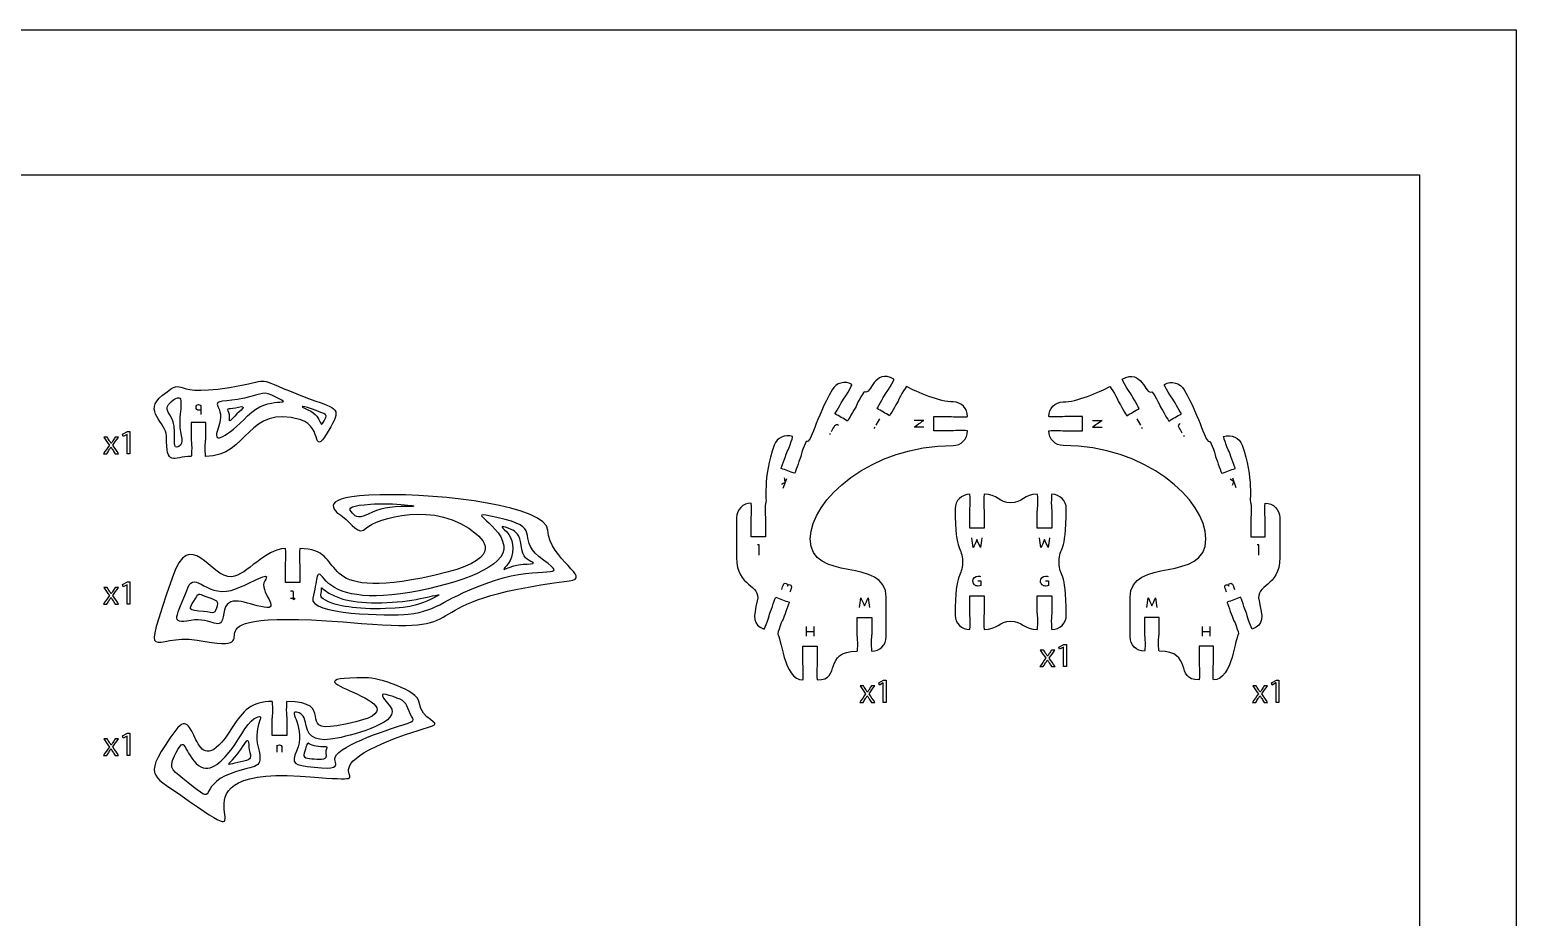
# Model space of a CAD drawing. Extents: x 0 to 1000, y 0 to 600.
# Drawn here: x 692.3 to 1000.1, y 416.5 to 600.1 of the extents above; entities that cross this region are included whole.
import ezdxf

# ---------------------------------------------------------------- set-up
doc = ezdxf.new("R2010")
doc.units = 0
doc.header["$MEASUREMENT"] = 0
doc.layers.add('DEFAULT', color=7, linetype='CONTINUOUS')

msp = doc.modelspace()

# ---------------------------------------------------------------- linework, layer by layer
at = {"layer": 'DEFAULT', "color": 250}
for points in [[(0.05, 600.05), (1000.05, 600.05), (1000.05, 0.05), (0.05, 0.05)], [(712.49, 516.35), (712.48, 516.35), (711.68, 515.92), (711.56, 516.4), (712.56, 516.93), (713.09, 516.93), (713.09, 512.35), (712.49, 512.35)], [(712.49, 485.25), (712.48, 485.25), (711.68, 484.82), (711.56, 485.3), (712.56, 485.83), (713.09, 485.83), (713.09, 481.25), (712.49, 481.25)], [(906.32, 472.32), (906.3, 472.32), (905.51, 471.89), (905.39, 472.36), (906.39, 472.9), (906.92, 472.9), (906.92, 468.31), (906.32, 468.31)], [(869.03, 464.92), (869.02, 464.92), (868.22, 464.49), (868.1, 464.96), (869.1, 465.5), (869.63, 465.5), (869.63, 460.91), (869.03, 460.91)], [(950.32, 464.92), (950.31, 464.92), (949.51, 464.49), (949.39, 464.96), (950.39, 465.5), (950.92, 465.5), (950.92, 460.91), (950.32, 460.91)], [(712.49, 453.93), (712.48, 453.93), (711.68, 453.5), (711.56, 453.98), (712.56, 454.51), (713.09, 454.51), (713.09, 449.93), (712.49, 449.93)]]:
    msp.add_lwpolyline(points, close=True, dxfattribs=at)
for points in [[(349.46, 570.05), (980.05, 570.05), (980.05, 20.05), (203.88, 20.05), (203.88, 570.05), (223.88, 570.05)], [(867.26, 517.87), (867.1, 517.59)], [(868.22, 519.53), (867.49, 518.27)], [(921.52, 519.53), (922.25, 518.27)], [(922.48, 517.87), (922.64, 517.59)], [(858.05, 516.52), (857.89, 516.24)], [(931.16, 516.21), (931.32, 515.93)], [(848.98, 507.16), (848.25, 505.16)], [(941.29, 507.35), (942.02, 505.35)], [(843.34, 491.36), (843.34, 493.49), (842.97, 493.49)], [(946.77, 491.36), (946.77, 493.49), (946.4, 493.49)], [(853.12, 474.57), (853.12, 476.59)], [(854.62, 475.52), (853.12, 475.52)], [(854.62, 476.59), (854.62, 474.57)], [(935.13, 474.57), (935.13, 476.59)], [(936.63, 475.52), (935.13, 475.52)], [(936.63, 476.59), (936.63, 474.57)]]:
    msp.add_lwpolyline(points, dxfattribs=at)
at = {"layer": 'DEFAULT', "color": 1}
for points, knots in [([(873.84, 526.26), (875.92, 525.06), (880.82, 523.05), (883.46, 523.05), (885.23, 523.05), (886.46, 521.71), (886.46, 520.04), (886.46, 519.99), (885.68, 519.95), (884.71, 519.95), (883.74, 519.95), (883.14, 520.04), (882.96, 520.04), (881.79, 520.04), (880.63, 520.04), (879.46, 520.04), (879.46, 519.04), (879.46, 518.04), (879.46, 517.05), (880.63, 517.05), (881.79, 517.05), (882.96, 517.05), (883.14, 517.05), (883.74, 517.14), (884.71, 517.14), (885.68, 517.14), (886.46, 517.1), (886.46, 517.05), (886.46, 515.39), (885.12, 514.05), (883.46, 514.05), (866.46, 514.05), (853.92, 502.79), (853.92, 494.76), (853.92, 485.39), (869.63, 491.19), (869.63, 482.64), (869.63, 479.92), (869.63, 477.2), (869.63, 474.48), (869.63, 472.82), (868.29, 471.48), (866.63, 471.48), (866.58, 471.48), (866.53, 472.26), (866.53, 473.23), (866.53, 474.19), (866.63, 474.8), (866.63, 474.98), (866.63, 476.14), (866.63, 477.31), (866.63, 478.48), (865.63, 478.48), (864.63, 478.48), (863.63, 478.48), (863.63, 477.31), (863.63, 476.14), (863.63, 474.98), (863.63, 474.8), (863.73, 474.19), (863.73, 473.23), (863.73, 472.26), (863.69, 471.48), (863.63, 471.48), (856.33, 471.48), (860.59, 465.54), (855.37, 465.54), (855.31, 465.54), (855.26, 466.32), (855.27, 467.29), (855.27, 468.26), (855.36, 468.86), (855.36, 469.04), (855.36, 469.91), (855.37, 472.54), (855.37, 472.54), (854.37, 472.54), (853.37, 472.54), (852.37, 472.54), (852.37, 472.54), (852.36, 469.91), (852.36, 469.04), (852.36, 468.86), (852.47, 468.25), (852.47, 467.29), (852.47, 466.32), (852.42, 465.54), (852.37, 465.54), (848.4, 465.54), (847.84, 474.79), (847.17, 475.04), (847.12, 475.06), (847.35, 475.81), (847.68, 476.72), (848.01, 477.63), (848.31, 478.16), (848.37, 478.33), (848.67, 479.15), (849.57, 481.62), (849.57, 481.62), (848.63, 481.96), (847.69, 482.3), (846.75, 482.64), (846.75, 482.64), (845.85, 480.18), (845.55, 479.35), (845.49, 479.19), (845.38, 478.59), (845.05, 477.68), (844.72, 476.77), (844.41, 476.05), (844.35, 476.06), (841.89, 476.96), (842.13, 478.57), (842.94, 481.88), (843.82, 485.48), (838.66, 484.55), (838.66, 490.9), (838.66, 493.65), (838.66, 496.39), (838.66, 499.13), (838.66, 500.79), (840, 502.13), (841.66, 502.13), (841.71, 502.13), (841.76, 501.35), (841.76, 500.38), (841.76, 499.41), (841.66, 498.8), (841.66, 498.63), (841.66, 497.46), (841.66, 496.3), (841.66, 495.13), (842.66, 495.13), (843.66, 495.13), (844.66, 495.13), (844.66, 496.3), (844.66, 497.46), (844.66, 498.63), (844.66, 498.8), (844.56, 499.41), (844.56, 500.38), (844.56, 501.35), (844.6, 502.13), (844.66, 502.13), (845.03, 502.13), (843.97, 507.39), (846.42, 514.1), (846.98, 515.66), (848.7, 516.46), (850.26, 515.89), (850.31, 515.87), (850.09, 515.12), (849.76, 514.21), (849.43, 513.3), (849.13, 512.77), (849.07, 512.6), (848.77, 511.78), (847.87, 509.31), (847.87, 509.31), (848.81, 508.97), (849.75, 508.63), (850.69, 508.29), (850.69, 508.29), (851.58, 510.76), (851.88, 511.58), (851.94, 511.74), (852.06, 512.35), (852.39, 513.26), (852.72, 514.16), (853.03, 514.88), (853.08, 514.87), (854.15, 514.48), (854.94, 519.51), (858.44, 525.57), (859.26, 527.01), (861.1, 527.5), (862.53, 526.67), (862.58, 526.64), (862.23, 525.94), (861.74, 525.11), (861.26, 524.27), (860.87, 523.79), (860.78, 523.64), (860.35, 522.88), (859.04, 520.61), (859.04, 520.61), (859.9, 520.11), (860.77, 519.61), (861.63, 519.11), (861.63, 519.11), (862.94, 521.38), (863.38, 522.14), (863.47, 522.29), (863.69, 522.87), (864.17, 523.71), (864.65, 524.54), (865.09, 525.2), (865.13, 525.17), (866.57, 524.34), (867.09, 530.17), (871.24, 527.77), (871.29, 527.74), (870.94, 527.04), (870.45, 526.2), (869.97, 525.36), (869.58, 524.89), (869.49, 524.74), (869.05, 523.98), (867.74, 521.71), (867.74, 521.71), (868.61, 521.2), (869.47, 520.7), (870.34, 520.2), (870.34, 520.2), (871.65, 522.47), (872.09, 523.23), (872.18, 523.38), (872.39, 523.96), (872.88, 524.8), (873.37, 525.64), (873.8, 526.29), (873.84, 526.26)], [1, 1, 1, 1, 2, 2, 2, 3, 3, 3, 4, 4, 4, 5, 5, 5, 14.92, 14.92, 14.92, 23.42, 23.42, 23.42, 33.34, 33.34, 33.34, 34.34, 34.34, 34.34, 35.34, 35.34, 35.34, 36.34, 36.34, 36.34, 37.34, 37.34, 37.34, 38.34, 38.34, 38.34, 61.49, 61.49, 61.49, 62.49, 62.49, 62.49, 63.49, 63.49, 63.49, 64.49, 64.49, 64.49, 74.41, 74.41, 74.41, 82.91, 82.91, 82.91, 92.83, 92.83, 92.83, 93.83, 93.83, 93.83, 94.83, 94.83, 94.83, 95.83, 95.83, 95.83, 96.83, 96.83, 96.83, 97.83, 97.83, 97.83, 98.83, 98.83, 98.83, 107.33, 107.33, 107.33, 108.33, 108.33, 108.33, 109.33, 109.33, 109.33, 110.33, 110.33, 110.33, 111.33, 111.33, 111.33, 112.33, 112.33, 112.33, 113.33, 113.33, 113.33, 114.33, 114.33, 114.33, 122.833423, 122.833423, 122.833423, 123.833423, 123.833423, 123.833423, 124.833423, 124.833423, 124.833423, 125.833423, 125.833423, 125.833423, 126.833423, 126.833423, 126.833423, 127.833423, 127.833423, 127.833423, 151.153423, 151.153423, 151.153423, 152.153423, 152.153423, 152.153423, 153.153423, 153.153423, 153.153423, 154.153423, 154.153423, 154.153423, 164.073423, 164.073423, 164.073423, 172.573423, 172.573423, 172.573423, 182.493423, 182.493423, 182.493423, 183.493423, 183.493423, 183.493423, 184.493423, 184.493423, 184.493423, 185.493423, 185.493423, 185.493423, 186.493423, 186.493423, 186.493423, 187.493423, 187.493423, 187.493423, 188.493423, 188.493423, 188.493423, 189.493423, 189.493423, 189.493423, 198.006243, 198.006243, 198.006243, 199.006243, 199.006243, 199.006243, 200.006243, 200.006243, 200.006243, 201.006243, 201.006243, 201.006243, 202.006243, 202.006243, 202.006243, 203.006243, 203.006243, 203.006243, 204.006243, 204.006243, 204.006243, 205.006243, 205.006243, 205.006243, 206.006243, 206.006243, 206.006243, 214.50519, 214.50519, 214.50519, 215.50519, 215.50519, 215.50519, 216.50519, 216.50519, 216.50519, 217.50519, 217.50519, 217.50519, 218.50519, 218.50519, 218.50519, 219.50519, 219.50519, 219.50519, 220.50519, 220.50519, 220.50519, 221.50519, 221.50519, 221.50519, 230.010007, 230.010007, 230.010007, 231.010007, 231.010007, 231.010007, 232.010007, 232.010007, 232.010007, 233.010007, 233.010007, 233.010007, 233.010007]), ([(915.9, 526.26), (913.82, 525.06), (908.92, 523.05), (906.28, 523.05), (904.51, 523.05), (903.28, 521.71), (903.28, 520.04), (903.28, 519.99), (904.06, 519.95), (905.03, 519.95), (906, 519.95), (906.61, 520.04), (906.78, 520.04), (907.95, 520.04), (909.12, 520.04), (910.28, 520.04), (910.28, 519.04), (910.28, 518.04), (910.28, 517.05), (909.12, 517.05), (907.95, 517.05), (906.78, 517.05), (906.61, 517.05), (906, 517.14), (905.03, 517.14), (904.06, 517.14), (903.28, 517.1), (903.28, 517.05), (903.28, 515.39), (904.62, 514.05), (906.28, 514.05), (923.28, 514.05), (935.82, 502.79), (935.82, 494.76), (935.82, 485.39), (920.11, 491.19), (920.11, 482.64), (920.11, 479.92), (920.11, 477.2), (920.11, 474.48), (920.11, 472.82), (921.46, 471.48), (923.11, 471.48), (923.17, 471.48), (923.21, 472.26), (923.21, 473.23), (923.21, 474.19), (923.11, 474.8), (923.11, 474.98), (923.11, 476.14), (923.11, 477.31), (923.11, 478.48), (924.11, 478.48), (925.11, 478.48), (926.11, 478.48), (926.11, 477.31), (926.11, 476.14), (926.11, 474.98), (926.11, 474.8), (926.01, 474.19), (926.01, 473.23), (926.01, 472.26), (926.06, 471.48), (926.11, 471.48), (933.42, 471.48), (929.15, 465.54), (934.38, 465.54), (934.43, 465.54), (934.48, 466.32), (934.48, 467.29), (934.48, 468.26), (934.38, 468.86), (934.38, 469.04), (934.38, 469.91), (934.38, 472.54), (934.38, 472.54), (935.38, 472.54), (936.38, 472.54), (937.38, 472.54), (937.38, 472.54), (937.38, 469.91), (937.38, 469.04), (937.38, 468.86), (937.28, 468.25), (937.28, 467.29), (937.28, 466.32), (937.32, 465.54), (937.38, 465.54), (941.35, 465.54), (941.9, 474.79), (942.57, 475.04), (942.62, 475.06), (942.4, 475.81), (942.07, 476.72), (941.74, 477.63), (941.43, 478.16), (941.37, 478.33), (941.07, 479.15), (940.18, 481.62), (940.18, 481.62), (941.12, 481.96), (942.06, 482.3), (943, 482.64), (943, 482.64), (943.9, 480.18), (944.19, 479.35), (944.25, 479.19), (944.37, 478.59), (944.7, 477.68), (945.03, 476.77), (945.34, 476.05), (945.39, 476.06), (947.85, 476.96), (947.61, 478.57), (946.8, 481.88), (945.92, 485.48), (951.09, 484.55), (951.09, 490.9), (951.09, 493.65), (951.09, 496.39), (951.09, 499.13), (951.09, 500.79), (949.74, 502.13), (948.09, 502.13), (948.03, 502.13), (947.99, 501.35), (947.99, 500.38), (947.99, 499.41), (948.09, 498.8), (948.09, 498.63), (948.09, 497.46), (948.09, 496.3), (948.09, 495.13), (947.09, 495.13), (946.09, 495.13), (945.09, 495.13), (945.09, 496.3), (945.09, 497.46), (945.09, 498.63), (945.09, 498.8), (945.19, 499.41), (945.19, 500.38), (945.19, 501.35), (945.14, 502.13), (945.09, 502.13), (944.72, 502.13), (945.77, 507.39), (943.33, 514.1), (942.76, 515.66), (941.04, 516.46), (939.48, 515.89), (939.43, 515.87), (939.66, 515.12), (939.99, 514.21), (940.32, 513.3), (940.62, 512.77), (940.68, 512.6), (940.98, 511.78), (941.88, 509.31), (941.88, 509.31), (940.94, 508.97), (940, 508.63), (939.06, 508.29), (939.06, 508.29), (938.16, 510.76), (937.86, 511.58), (937.8, 511.74), (937.69, 512.35), (937.36, 513.26), (937.02, 514.16), (936.72, 514.88), (936.66, 514.87), (935.59, 514.48), (934.81, 519.51), (931.31, 525.57), (930.48, 527.01), (928.65, 527.5), (927.21, 526.67), (927.16, 526.64), (927.51, 525.94), (928, 525.11), (928.48, 524.27), (928.87, 523.79), (928.96, 523.64), (929.4, 522.88), (930.71, 520.61), (930.71, 520.61), (929.84, 520.11), (928.98, 519.61), (928.11, 519.11), (928.11, 519.11), (926.8, 521.38), (926.36, 522.14), (926.27, 522.29), (926.06, 522.87), (925.57, 523.71), (925.09, 524.54), (924.66, 525.2), (924.61, 525.17), (923.18, 524.34), (922.65, 530.17), (918.5, 527.77), (918.45, 527.74), (918.8, 527.04), (919.29, 526.2), (919.77, 525.36), (920.16, 524.89), (920.25, 524.74), (920.69, 523.98), (922, 521.71), (922, 521.71), (921.14, 521.2), (920.27, 520.7), (919.41, 520.2), (919.41, 520.2), (918.09, 522.47), (917.66, 523.23), (917.57, 523.38), (917.35, 523.96), (916.87, 524.8), (916.38, 525.64), (915.95, 526.29), (915.9, 526.26)], [1, 1, 1, 1, 2, 2, 2, 3, 3, 3, 4, 4, 4, 5, 5, 5, 14.92, 14.92, 14.92, 23.42, 23.42, 23.42, 33.34, 33.34, 33.34, 34.34, 34.34, 34.34, 35.34, 35.34, 35.34, 36.34, 36.34, 36.34, 37.34, 37.34, 37.34, 38.34, 38.34, 38.34, 61.49, 61.49, 61.49, 62.49, 62.49, 62.49, 63.49, 63.49, 63.49, 64.49, 64.49, 64.49, 74.41, 74.41, 74.41, 82.91, 82.91, 82.91, 92.83, 92.83, 92.83, 93.83, 93.83, 93.83, 94.83, 94.83, 94.83, 95.83, 95.83, 95.83, 96.83, 96.83, 96.83, 97.83, 97.83, 97.83, 98.83, 98.83, 98.83, 107.33, 107.33, 107.33, 108.33, 108.33, 108.33, 109.33, 109.33, 109.33, 110.33, 110.33, 110.33, 111.33, 111.33, 111.33, 112.33, 112.33, 112.33, 113.33, 113.33, 113.33, 114.33, 114.33, 114.33, 122.833423, 122.833423, 122.833423, 123.833423, 123.833423, 123.833423, 124.833423, 124.833423, 124.833423, 125.833423, 125.833423, 125.833423, 126.833423, 126.833423, 126.833423, 127.833423, 127.833423, 127.833423, 151.153423, 151.153423, 151.153423, 152.153423, 152.153423, 152.153423, 153.153423, 153.153423, 153.153423, 154.153423, 154.153423, 154.153423, 164.073423, 164.073423, 164.073423, 172.573423, 172.573423, 172.573423, 182.493423, 182.493423, 182.493423, 183.493423, 183.493423, 183.493423, 184.493423, 184.493423, 184.493423, 185.493423, 185.493423, 185.493423, 186.493423, 186.493423, 186.493423, 187.493423, 187.493423, 187.493423, 188.493423, 188.493423, 188.493423, 189.493423, 189.493423, 189.493423, 198.006243, 198.006243, 198.006243, 199.006243, 199.006243, 199.006243, 200.006243, 200.006243, 200.006243, 201.006243, 201.006243, 201.006243, 202.006243, 202.006243, 202.006243, 203.006243, 203.006243, 203.006243, 204.006243, 204.006243, 204.006243, 205.006243, 205.006243, 205.006243, 206.006243, 206.006243, 206.006243, 214.50519, 214.50519, 214.50519, 215.50519, 215.50519, 215.50519, 216.50519, 216.50519, 216.50519, 217.50519, 217.50519, 217.50519, 218.50519, 218.50519, 218.50519, 219.50519, 219.50519, 219.50519, 220.50519, 220.50519, 220.50519, 221.50519, 221.50519, 221.50519, 230.010007, 230.010007, 230.010007, 231.010007, 231.010007, 231.010007, 232.010007, 232.010007, 232.010007, 233.010007, 233.010007, 233.010007, 233.010007]), ([(728.76, 511.77), (737.68, 511.77), (737.33, 522.72), (748.43, 519.37), (753.33, 517.9), (750.4, 510.61), (754.64, 517.89), (757.04, 522.02), (755.58, 521.69), (749.49, 523.99), (738.68, 528.07), (742.72, 527.79), (736.56, 526.57), (719.95, 523.29), (725.55, 528.91), (719.82, 524.43), (715.56, 521.11), (720.63, 518.86), (720.63, 515.96), (720.63, 509.49), (721.94, 511.77), (725.77, 511.77), (725.82, 511.77), (725.87, 512.56), (725.87, 513.53), (725.87, 514.49), (725.77, 515.1), (725.77, 515.28), (725.77, 516.44), (725.77, 517.61), (725.77, 518.78), (726.77, 518.78), (727.77, 518.78), (728.77, 518.78), (728.77, 517.61), (728.77, 516.44), (728.77, 515.28), (728.77, 515.1), (728.67, 514.49), (728.67, 513.53), (728.66, 512.56), (728.71, 511.77), (728.76, 511.77)], [1, 1, 1, 1, 2, 2, 2, 3, 3, 3, 4, 4, 4, 5, 5, 5, 6, 6, 6, 7, 7, 7, 8, 8, 8, 9, 9, 9, 10, 10, 10, 19.92, 19.92, 19.92, 28.43, 28.43, 28.43, 38.35, 38.35, 38.35, 39.35, 39.35, 39.35, 40.35, 40.35, 40.35, 40.35]), ([(784.83, 495.71), (776.45, 503.02), (763.91, 498.77), (762.08, 496.99), (760.25, 495.2), (759.09, 497.97), (757.1, 499.33), (755.11, 500.68), (751.62, 503.51), (764.82, 503.84), (778.02, 504.17), (799.33, 501.41), (799.6, 496.53), (799.93, 490.36), (808.97, 486.64), (803.99, 486.02), (769.56, 481.79), (786.36, 475.01), (761.04, 477.25), (717.96, 481.05), (745.78, 470.43), (727.02, 473.75), (717.73, 475.4), (715.23, 467.06), (721.81, 486.61), (725.54, 497.7), (729.76, 486.46), (734.15, 486.9), (737.3, 487.22), (741.08, 492.71), (745.26, 492.71), (745.32, 492.71), (745.36, 491.92), (745.36, 490.95), (745.36, 489.99), (745.26, 489.38), (745.26, 489.2), (745.26, 488.04), (745.26, 486.87), (745.26, 485.7), (746.26, 485.7), (747.26, 485.7), (748.26, 485.7), (748.26, 486.87), (748.26, 488.04), (748.26, 489.2), (748.26, 489.38), (748.16, 489.99), (748.16, 490.95), (748.16, 491.92), (748.21, 492.71), (748.26, 492.71), (758.66, 492.71), (750.03, 482.1), (773.49, 486.62), (789.6, 489.73), (787.42, 493.45), (784.83, 495.71)], [1, 1, 1, 1, 2, 2, 2, 3, 3, 3, 4, 4, 4, 5, 5, 5, 6, 6, 6, 7, 7, 7, 8, 8, 8, 9, 9, 9, 10, 10, 10, 11, 11, 11, 12, 12, 12, 13, 13, 13, 22.92, 22.92, 22.92, 31.43, 31.43, 31.43, 41.35, 41.35, 41.35, 42.35, 42.35, 42.35, 43.35, 43.35, 43.35, 44.35, 44.35, 44.35, 45.35, 45.35, 45.35, 45.35]), ([(906.91, 478.96), (906.91, 477.3), (905.57, 475.96), (903.91, 475.96), (903.86, 475.96), (903.81, 476.74), (903.81, 477.71), (903.81, 478.68), (903.91, 479.29), (903.91, 479.46), (903.91, 480.63), (903.91, 481.8), (903.91, 482.96), (902.91, 482.96), (901.91, 482.96), (900.91, 482.96), (900.91, 481.8), (900.91, 480.63), (900.91, 479.46), (900.91, 479.29), (901.01, 478.68), (901.01, 477.71), (901.01, 476.74), (900.96, 475.96), (900.91, 475.96), (898.16, 475.96), (897.78, 477.72), (895.41, 477.72), (893.04, 477.72), (892.66, 475.96), (889.91, 475.96), (889.86, 475.96), (889.81, 476.74), (889.81, 477.71), (889.81, 478.68), (889.91, 479.29), (889.91, 479.46), (889.91, 480.63), (889.91, 481.8), (889.91, 482.96), (888.91, 482.96), (887.91, 482.96), (886.91, 482.96), (886.91, 481.8), (886.91, 480.63), (886.91, 479.46), (886.91, 479.29), (887.01, 478.68), (887.01, 477.71), (887.01, 476.74), (886.97, 475.96), (886.91, 475.96), (885.25, 475.96), (883.91, 477.3), (883.91, 478.96), (883.91, 488.69), (885.41, 486.46), (885.41, 489.96), (885.41, 493.46), (883.91, 491.23), (883.91, 500.96), (883.91, 502.62), (885.25, 503.96), (886.91, 503.96), (886.97, 503.96), (887.01, 503.18), (887.01, 502.21), (887.01, 501.24), (886.91, 500.64), (886.91, 500.46), (886.91, 499.29), (886.91, 498.13), (886.91, 496.96), (887.91, 496.96), (888.91, 496.96), (889.91, 496.96), (889.91, 498.13), (889.91, 499.29), (889.91, 500.46), (889.91, 500.64), (889.81, 501.24), (889.81, 502.21), (889.81, 503.18), (889.86, 503.96), (889.91, 503.96), (892.66, 503.96), (893.04, 502.21), (895.41, 502.21), (897.78, 502.21), (898.16, 503.96), (900.91, 503.96), (900.97, 503.96), (901.02, 503.18), (901.02, 502.21), (901.02, 501.24), (900.91, 500.64), (900.91, 500.46), (900.91, 499.29), (900.91, 498.13), (900.91, 496.96), (901.91, 496.96), (902.91, 496.96), (903.92, 496.96), (903.92, 498.13), (903.92, 499.29), (903.92, 500.46), (903.92, 500.64), (903.81, 501.24), (903.81, 502.21), (903.81, 503.18), (903.86, 503.96), (903.92, 503.96), (905.57, 503.96), (906.91, 502.62), (906.91, 500.96), (906.91, 491.23), (905.41, 493.46), (905.41, 489.96), (905.41, 486.46), (906.91, 488.69), (906.91, 478.96)], [1, 1, 1, 1, 2, 2, 2, 3, 3, 3, 4, 4, 4, 13.92, 13.92, 13.92, 22.42, 22.42, 22.42, 32.34, 32.34, 32.34, 33.34, 33.34, 33.34, 34.34, 34.34, 34.34, 35.34, 35.34, 35.34, 36.34, 36.34, 36.34, 37.34, 37.34, 37.34, 38.34, 38.34, 38.34, 48.26, 48.26, 48.26, 56.76, 56.76, 56.76, 66.68, 66.68, 66.68, 67.68, 67.68, 67.68, 68.68, 68.68, 68.68, 69.68, 69.68, 69.68, 70.68, 70.68, 70.68, 71.68, 71.68, 71.68, 72.68, 72.68, 72.68, 73.68, 73.68, 73.68, 74.68, 74.68, 74.68, 84.6, 84.6, 84.6, 93.11, 93.11, 93.11, 103.03, 103.03, 103.03, 104.03, 104.03, 104.03, 105.03, 105.03, 105.03, 106.03, 106.03, 106.03, 107.03, 107.03, 107.03, 108.03, 108.03, 108.03, 109.03, 109.03, 109.03, 118.95, 118.95, 118.95, 127.46, 127.46, 127.46, 137.38, 137.38, 137.38, 138.38, 138.38, 138.38, 139.38, 139.38, 139.38, 140.38, 140.38, 140.38, 141.38, 141.38, 141.38, 142.38, 142.38, 142.38, 142.38]), ([(745.55, 461.08), (755.95, 461.08), (747.48, 454.66), (755.94, 456.07), (780.44, 460.16), (740.8, 466.01), (761.88, 466.01), (764.5, 466.01), (772.72, 463.4), (772.96, 460.9), (773.33, 457.24), (777.85, 456.71), (775.69, 456.05), (742.21, 445.87), (772.15, 443.99), (748.33, 445.62), (718.11, 447.69), (744.83, 426.61), (723.59, 441.72), (717.64, 445.95), (715.47, 445.55), (722.59, 455.16), (727.27, 461.47), (725.74, 442.21), (734.26, 455.68), (736.5, 459.21), (738.25, 461.08), (742.55, 461.08), (742.61, 461.08), (742.66, 460.29), (742.66, 459.33), (742.66, 458.36), (742.55, 457.75), (742.55, 457.58), (742.55, 456.41), (742.55, 455.24), (742.55, 454.08), (743.56, 454.08), (744.56, 454.08), (745.56, 454.08), (745.56, 455.24), (745.56, 456.41), (745.56, 457.58), (745.56, 457.75), (745.45, 458.36), (745.45, 459.33), (745.45, 460.29), (745.5, 461.08), (745.55, 461.08)], [1, 1, 1, 1, 2, 2, 2, 3, 3, 3, 4, 4, 4, 5, 5, 5, 6, 6, 6, 7, 7, 7, 8, 8, 8, 9, 9, 9, 10, 10, 10, 11, 11, 11, 12, 12, 12, 21.92, 21.92, 21.92, 30.43, 30.43, 30.43, 40.35, 40.35, 40.35, 41.35, 41.35, 41.35, 42.35, 42.35, 42.35, 42.35])]:
    msp.add_open_spline(points, degree=3, knots=knots, dxfattribs=at)
at = {"layer": 'DEFAULT', "color": 3}
for points, knots in [([(721.68, 523.17), (719.39, 521.32), (721.94, 520.84), (722.25, 517.98), (722.56, 515.11), (721.81, 513.08), (723.18, 513.83), (724.55, 514.58), (723.38, 515.88), (723.38, 518.71), (723.38, 521.89), (724.67, 525.58), (721.68, 523.17)], [0, 0, 0, 0, 1, 1, 1, 2, 2, 2, 3, 3, 3, 4, 4, 4, 4]), ([(734.8, 520.14), (735.94, 521.32), (737.58, 522.46), (735.59, 521.98), (733.59, 521.5), (733.02, 522.07), (733.56, 520.85), (734.09, 519.64), (732.89, 518.15), (734.8, 520.14)], [0, 0, 0, 0, 1, 1, 1, 2, 2, 2, 3, 3, 3, 3]), ([(753.52, 519.56), (752.03, 516.84), (753.43, 519.88), (749.9, 521.42), (747.58, 522.44), (748.89, 522.34), (751.6, 521.28), (753.55, 520.52), (754.01, 520.47), (753.52, 519.56)], [0, 0, 0, 0, 1, 1, 1, 2, 2, 2, 3, 3, 3, 3]), ([(762.85, 501.92), (759.02, 501.63), (758.1, 501.2), (758.9, 500.36), (759.7, 499.51), (759.92, 498.68), (762.38, 499.84), (764.84, 501), (766.59, 501.42), (770.65, 501.42), (774.72, 501.42), (767.25, 502.25), (762.85, 501.92)], [0, 0, 0, 0, 1, 1, 1, 2, 2, 2, 3, 3, 3, 4, 4, 4, 4]), ([(794.06, 493.45), (794.3, 490.58), (795.48, 490.46), (796.47, 489.88), (797.46, 489.3), (794.06, 489.88), (791.57, 488.8), (789.08, 487.72), (791.61, 489.1), (792.07, 490.96), (792.73, 493.62), (792.05, 495.36), (790.56, 496.68), (789.63, 497.51), (790.12, 497.47), (792, 496.68), (792.88, 496.31), (793.9, 495.48), (794.06, 493.45)], [0, 0, 0, 0, 1, 1, 1, 2, 2, 2, 3, 3, 3, 4, 4, 4, 5, 5, 5, 6, 6, 6, 6]), ([(726.66, 482.38), (725.8, 480.8), (724.46, 479.92), (727.37, 479.8), (730.27, 479.67), (730.51, 478.83), (730.99, 480.39), (731.48, 481.95), (731.06, 482.05), (729.2, 482.65), (727.33, 483.24), (727.52, 483.95), (726.66, 482.38)], [0, 0, 0, 0, 1, 1, 1, 2, 2, 2, 3, 3, 3, 4, 4, 4, 4]), ([(775.28, 482.21), (778.61, 483.73), (776.95, 483.13), (772.33, 482.21), (767.7, 481.29), (760.19, 481.26), (757.17, 482.28), (751.84, 484.06), (752.95, 485.62), (752.72, 483.81), (752.59, 482.83), (752.14, 482.71), (754.21, 481.68), (755.58, 481.01), (760.03, 480.08), (765.98, 480.3), (771.92, 480.52), (773.3, 481.3), (775.28, 482.21)], [0, 0, 0, 0, 1, 1, 1, 2, 2, 2, 3, 3, 3, 4, 4, 4, 5, 5, 5, 6, 6, 6, 6]), ([(737, 452.63), (736.36, 451.66), (734.95, 449.58), (733.92, 448.62), (732.89, 447.65), (734.19, 448.18), (736.06, 448.62), (737.93, 449.05), (738.3, 449.15), (737.9, 450.55), (737.5, 451.95), (737.85, 453.93), (737, 452.63)], [0, 0, 0, 0, 1, 1, 1, 2, 2, 2, 3, 3, 3, 4, 4, 4, 4]), ([(753.71, 450.43), (754.21, 448.87), (752.65, 449.11), (751.22, 449.21), (749.79, 449.3), (748.73, 449.39), (749.17, 450.43), (749.61, 451.48), (749.58, 452.79), (750.2, 452.35), (750.82, 451.92), (752.4, 451.64), (753.43, 451.73), (754.46, 451.82), (753.49, 451.12), (753.71, 450.43)], [0, 0, 0, 0, 1, 1, 1, 2, 2, 2, 3, 3, 3, 4, 4, 4, 5, 5, 5, 5])]:
    msp.add_open_spline(points, degree=3, knots=knots, dxfattribs=at)
at = {"layer": 'DEFAULT', "color": 5}
for points, knots in [([(743.43, 524), (747.54, 521.88), (741.85, 524.69), (737.45, 520.18), (733.05, 515.68), (730.31, 514.37), (731.15, 516.94), (731.98, 519.51), (732.06, 520.6), (731.31, 522.14), (730.56, 523.67), (732.81, 522.92), (736.79, 523.83), (740.77, 524.74), (740.53, 525.49), (743.43, 524)], [0, 0, 0, 0, 1, 1, 1, 2, 2, 2, 3, 3, 3, 4, 4, 4, 5, 5, 5, 5]), ([(790.75, 498.73), (798.46, 496.86), (792.71, 494.55), (798.71, 490.3), (804.4, 486.28), (798.17, 489.35), (788.55, 486.12), (777.72, 482.5), (777.31, 479.87), (770.7, 479.16), (766.55, 478.72), (749.95, 479.09), (750.94, 482.46), (751.94, 485.82), (751.32, 489.06), (753.31, 486.44), (755.3, 483.82), (760.41, 481.85), (770.99, 483.64), (781.58, 485.44), (791.12, 489.15), (790.48, 493.29), (789.66, 498.51), (780.3, 501.27), (790.75, 498.73)], [0, 0, 0, 0, 1, 1, 1, 2, 2, 2, 3, 3, 3, 4, 4, 4, 5, 5, 5, 6, 6, 6, 7, 7, 7, 8, 8, 8, 8]), ([(725.04, 484.57), (722.76, 478.66), (721.18, 476.97), (725.66, 477.84), (730.15, 478.72), (731.89, 474.98), (732.51, 479.34), (733.13, 483.7), (737.12, 481.22), (740.85, 480.59), (744.59, 479.96), (739.61, 483.95), (740.98, 486.06), (742.35, 488.18), (739.55, 486.27), (735.13, 484.43), (729.15, 481.94), (726.56, 488.49), (725.04, 484.57)], [0, 0, 0, 0, 1, 1, 1, 2, 2, 2, 3, 3, 3, 4, 4, 4, 5, 5, 5, 6, 6, 6, 6]), ([(749.57, 456.06), (749.99, 453.45), (752.06, 452.69), (755.99, 453.5), (759.91, 454.31), (769.62, 456.96), (766.94, 460.06), (764.26, 463.15), (765.2, 462.9), (767.56, 462.09), (769.93, 461.29), (770.24, 460.91), (770.86, 459.1), (771.48, 457.3), (772.98, 457.24), (769.62, 456.24), (766.25, 455.25), (754.9, 451.44), (755.52, 449.11), (756, 447.3), (755.72, 447.11), (751.28, 447.49), (746.83, 447.88), (746.51, 448.32), (747.58, 450.81), (748.65, 453.3), (748.17, 455.16), (747.62, 456.96), (747.32, 457.97), (746.29, 459.5), (748.12, 458.71), (748.69, 458.47), (749.26, 458), (749.57, 456.06)], [1, 1, 1, 1, 2, 2, 2, 3, 3, 3, 4, 4, 4, 5, 5, 5, 6, 6, 6, 7, 7, 7, 8, 8, 8, 9, 9, 9, 10, 10, 10, 11, 11, 11, 12, 12, 12, 12]), ([(733.64, 450.58), (731.46, 448.15), (729, 445.51), (726.29, 448.84), (723.92, 451.73), (724.49, 454.19), (722.31, 449.83), (720.89, 446.99), (722.1, 446.74), (725.04, 444.35), (731.64, 439), (726.66, 443.48), (734.01, 446.22), (739.25, 448.17), (740.85, 446.8), (739.61, 451.62), (738.36, 456.43), (741.93, 459.22), (738.74, 457.49), (737.25, 456.68), (735.23, 452.35), (733.64, 450.58)], [0, 0, 0, 0, 1, 1, 1, 2, 2, 2, 3, 3, 3, 4, 4, 4, 5, 5, 5, 6, 6, 6, 7, 7, 7, 7])]:
    msp.add_open_spline(points, degree=3, knots=knots, dxfattribs=at)
at = {"layer": 'DEFAULT', "color": 250}
for points, knots in [([(727.76, 521.52), (727.68, 521.41), (727.52, 521.34), (727.35, 521.34), (727.05, 521.34), (726.78, 521.54), (726.78, 521.95), (726.78, 522.29), (727.01, 522.52), (727.31, 522.52), (727.52, 522.52), (727.66, 522.44), (727.76, 522.31), (727.75, 522.17), (727.76, 520.45), (727.76, 520.45)], [0, 0, 0, 0, 1, 1, 1, 2, 2, 2, 3, 3, 3, 4, 4, 4, 5, 5, 5, 5]), ([(858.28, 516.93), (858.49, 517.29), (858.7, 517.66), (858.92, 518.02), (859.04, 518.24), (859.16, 518.36), (859.33, 518.4), (859.49, 518.43), (859.67, 518.38), (859.78, 518.26)], [0, 0, 0, 0, 3.579679, 3.579679, 3.579679, 4.579679, 4.579679, 4.579679, 5.579679, 5.579679, 5.579679, 5.579679]), ([(877.43, 517.84), (876.76, 517.84), (876.08, 517.84), (875.41, 517.84), (875.41, 517.84), (877.22, 519.15), (877.43, 519.25), (876.76, 519.24), (876.08, 519.23), (875.41, 519.22)], [0, 0, 0, 0, 5.73, 5.73, 5.73, 6.73, 6.73, 6.73, 12.460428, 12.460428, 12.460428, 12.460428]), ([(912.32, 519.25), (912.99, 519.25), (913.66, 519.25), (914.34, 519.25), (914.34, 519.25), (912.52, 517.93), (912.32, 517.84), (912.99, 517.85), (913.66, 517.86), (914.34, 517.86)], [0, 0, 0, 0, 5.73, 5.73, 5.73, 6.73, 6.73, 6.73, 12.460428, 12.460428, 12.460428, 12.460428]), ([(930.92, 516.62), (930.71, 516.98), (930.5, 517.35), (930.29, 517.71), (930.17, 517.93), (930.12, 518.1), (930.18, 518.26), (930.23, 518.41), (930.37, 518.54), (930.51, 518.58)], [0, 0, 0, 0, 3.579679, 3.579679, 3.579679, 4.579679, 4.579679, 4.579679, 5.579679, 5.579679, 5.579679, 5.579679]), ([(708.36, 515.76), (708.53, 515.52), (708.69, 515.27), (708.85, 515.03), (708.98, 514.84), (709.08, 514.66), (709.2, 514.47), (709.2, 514.47), (709.21, 514.47), (709.22, 514.47), (709.33, 514.67), (709.44, 514.85), (709.56, 515.03), (709.72, 515.28), (709.88, 515.52), (710.04, 515.76), (710.26, 515.76), (710.48, 515.76), (710.71, 515.76), (710.32, 515.21), (709.93, 514.66), (709.54, 514.11), (709.94, 513.52), (710.34, 512.93), (710.74, 512.35), (710.51, 512.35), (710.27, 512.35), (710.04, 512.35), (709.87, 512.6), (709.7, 512.86), (709.53, 513.12), (709.4, 513.31), (709.29, 513.5), (709.17, 513.71), (709.16, 513.71), (709.16, 513.71), (709.15, 513.71), (709.04, 513.5), (708.92, 513.32), (708.79, 513.12), (708.63, 512.86), (708.46, 512.6), (708.3, 512.35), (708.07, 512.35), (707.84, 512.35), (707.62, 512.35), (708.02, 512.93), (708.42, 513.51), (708.83, 514.09), (708.44, 514.65), (708.06, 515.2), (707.67, 515.76), (707.9, 515.76), (708.13, 515.76), (708.36, 515.76)], [0, 0, 0, 0, 2.496157, 2.496157, 2.496157, 3.496157, 3.496157, 3.496157, 3.556157, 3.556157, 3.556157, 4.556157, 4.556157, 4.556157, 7.024598, 7.024598, 7.024598, 8.924598, 8.924598, 8.924598, 14.651063, 14.651063, 14.651063, 20.697549, 20.697549, 20.697549, 22.697549, 22.697549, 22.697549, 25.299241, 25.299241, 25.299241, 26.299241, 26.299241, 26.299241, 26.339241, 26.339241, 26.339241, 27.339241, 27.339241, 27.339241, 29.930071, 29.930071, 29.930071, 31.870071, 31.870071, 31.870071, 37.889805, 37.889805, 37.889805, 43.654005, 43.654005, 43.654005, 45.614005, 45.614005, 45.614005, 45.614005]), ([(848.5, 507.33), (848.57, 507.03), (848.64, 506.72), (848.71, 506.42), (848.65, 506.38), (847.96, 505.98), (847.96, 505.98)], [0, 0, 0, 0, 2.642215, 2.642215, 2.642215, 3.642215, 3.642215, 3.642215, 3.642215]), ([(940.82, 507.18), (941.06, 506.99), (941.31, 506.8), (941.55, 506.61), (941.54, 506.55), (941.26, 505.8), (941.26, 505.8)], [0, 0, 0, 0, 2.638219, 2.638219, 2.638219, 3.638219, 3.638219, 3.638219, 3.638219]), ([(889.44, 494.93), (889.36, 494.26), (889.27, 493.58), (889.18, 492.91), (889.18, 492.91), (888.47, 494.36), (888.42, 494.57), (888.16, 494.01), (887.89, 493.46), (887.63, 492.91), (887.55, 493.58), (887.46, 494.26), (887.38, 494.93)], [0, 0, 0, 0, 5.780182, 5.780182, 5.780182, 6.780182, 6.780182, 6.780182, 11.990988, 11.990988, 11.990988, 17.763587, 17.763587, 17.763587, 17.763587]), ([(903.45, 494.93), (903.36, 494.26), (903.27, 493.58), (903.18, 492.91), (903.18, 492.91), (902.47, 494.36), (902.42, 494.57), (902.16, 494.01), (901.89, 493.46), (901.63, 492.91), (901.55, 493.58), (901.46, 494.26), (901.38, 494.93)], [0, 0, 0, 0, 5.780182, 5.780182, 5.780182, 6.780182, 6.780182, 6.780182, 11.990988, 11.990988, 11.990988, 17.763587, 17.763587, 17.763587, 17.763587]), ([(888.57, 486.06), (888.8, 486.06), (889.02, 486.06), (889.24, 486.06), (889.24, 485.73), (889.24, 485.41), (889.24, 485.09), (889.12, 485.04), (888.89, 484.98), (888.62, 484.98), (888.31, 484.98), (888.06, 485.06), (887.86, 485.25), (887.69, 485.42), (887.58, 485.68), (887.58, 486), (887.59, 486.6), (888, 487.04), (888.68, 487.04), (888.91, 487.04), (889.09, 486.99), (889.18, 486.95)], [0, 0, 0, 0, 1.89, 1.89, 1.89, 4.64, 4.64, 4.64, 5.64, 5.64, 5.64, 6.64, 6.64, 6.64, 7.64, 7.64, 7.64, 8.64, 8.64, 8.64, 9.64, 9.64, 9.64, 9.64]), ([(902.57, 486.06), (902.8, 486.06), (903.02, 486.06), (903.24, 486.06), (903.24, 485.73), (903.24, 485.41), (903.24, 485.09), (903.13, 485.04), (902.89, 484.98), (902.62, 484.98), (902.31, 484.98), (902.06, 485.06), (901.87, 485.25), (901.69, 485.42), (901.58, 485.68), (901.58, 486), (901.59, 486.6), (902, 487.04), (902.68, 487.04), (902.91, 487.04), (903.09, 486.99), (903.18, 486.95)], [0, 0, 0, 0, 1.89, 1.89, 1.89, 4.64, 4.64, 4.64, 5.64, 5.64, 5.64, 6.64, 6.64, 6.64, 7.64, 7.64, 7.64, 8.64, 8.64, 8.64, 9.64, 9.64, 9.64, 9.64]), ([(708.36, 484.66), (708.53, 484.42), (708.69, 484.17), (708.85, 483.93), (708.98, 483.74), (709.08, 483.56), (709.2, 483.37), (709.2, 483.37), (709.21, 483.37), (709.22, 483.37), (709.33, 483.57), (709.44, 483.75), (709.56, 483.93), (709.72, 484.18), (709.88, 484.42), (710.04, 484.66), (710.26, 484.66), (710.48, 484.66), (710.71, 484.66), (710.32, 484.11), (709.93, 483.56), (709.54, 483.01), (709.94, 482.42), (710.34, 481.83), (710.74, 481.25), (710.51, 481.25), (710.27, 481.25), (710.04, 481.25), (709.87, 481.5), (709.7, 481.76), (709.53, 482.01), (709.4, 482.21), (709.29, 482.4), (709.17, 482.61), (709.16, 482.61), (709.16, 482.61), (709.15, 482.61), (709.04, 482.4), (708.92, 482.22), (708.79, 482.01), (708.63, 481.76), (708.46, 481.5), (708.3, 481.25), (708.07, 481.25), (707.84, 481.25), (707.62, 481.25), (708.02, 481.83), (708.42, 482.41), (708.83, 482.99), (708.44, 483.55), (708.06, 484.1), (707.67, 484.66), (707.9, 484.66), (708.13, 484.66), (708.36, 484.66)], [0, 0, 0, 0, 2.496157, 2.496157, 2.496157, 3.496157, 3.496157, 3.496157, 3.556157, 3.556157, 3.556157, 4.556157, 4.556157, 4.556157, 7.024598, 7.024598, 7.024598, 8.924598, 8.924598, 8.924598, 14.651063, 14.651063, 14.651063, 20.697549, 20.697549, 20.697549, 22.697549, 22.697549, 22.697549, 25.299241, 25.299241, 25.299241, 26.299241, 26.299241, 26.299241, 26.339241, 26.339241, 26.339241, 27.339241, 27.339241, 27.339241, 29.930071, 29.930071, 29.930071, 31.870071, 31.870071, 31.870071, 37.889805, 37.889805, 37.889805, 43.654005, 43.654005, 43.654005, 45.614005, 45.614005, 45.614005, 45.614005]), ([(746.33, 482.44), (746.54, 482.44), (746.76, 482.44), (746.97, 482.44), (747.04, 482.44), (747.12, 482.44), (747.19, 482.44), (747.12, 482.33), (747.04, 482.21), (746.97, 482.09), (746.97, 482.21), (746.97, 482.33), (746.97, 482.44), (746.97, 482.77), (746.97, 483.1), (746.97, 483.43), (746.97, 483.6), (746.94, 483.73), (746.87, 483.81), (746.8, 483.88), (746.7, 483.92), (746.58, 483.92), (746.48, 483.92), (746.4, 483.9), (746.35, 483.88)], [0, 0, 0, 0, 1.8, 1.8, 1.8, 2.44, 2.44, 2.44, 3.635701, 3.635701, 3.635701, 4.645701, 4.645701, 4.645701, 7.435701, 7.435701, 7.435701, 8.435701, 8.435701, 8.435701, 9.435701, 9.435701, 9.435701, 10.435701, 10.435701, 10.435701, 10.435701]), ([(848.01, 484.28), (848.13, 484.62), (848.26, 484.97), (848.39, 485.32), (848.44, 485.48), (848.65, 485.62), (848.94, 485.52), (849.13, 485.45), (849.23, 485.17), (849.18, 484.95), (849.26, 485.17), (849.44, 485.34), (849.75, 485.22), (849.93, 485.15), (850.12, 484.96), (849.94, 484.48), (849.85, 484.21), (849.75, 483.94), (849.65, 483.68)], [0, 0, 0, 0, 3.160269, 3.160269, 3.160269, 4.160269, 4.160269, 4.160269, 5.160269, 5.160269, 5.160269, 6.160269, 6.160269, 6.160269, 7.160269, 7.160269, 7.160269, 9.586645, 9.586645, 9.586645, 9.586645]), ([(940.09, 483.68), (939.97, 484.03), (939.84, 484.37), (939.71, 484.72), (939.66, 484.88), (939.72, 485.12), (940.01, 485.23), (940.2, 485.3), (940.46, 485.15), (940.56, 484.95), (940.48, 485.17), (940.51, 485.41), (940.82, 485.52), (941, 485.59), (941.27, 485.55), (941.44, 485.08), (941.54, 484.81), (941.64, 484.54), (941.74, 484.28)], [0, 0, 0, 0, 3.160269, 3.160269, 3.160269, 4.160269, 4.160269, 4.160269, 5.160269, 5.160269, 5.160269, 6.160269, 6.160269, 6.160269, 7.160269, 7.160269, 7.160269, 9.586645, 9.586645, 9.586645, 9.586645]), ([(864.1, 480.51), (864.19, 481.18), (864.28, 481.86), (864.37, 482.53), (864.37, 482.53), (865.07, 481.08), (865.12, 480.87), (865.39, 481.42), (865.65, 481.98), (865.92, 482.53), (866, 481.86), (866.08, 481.18), (866.16, 480.51)], [0, 0, 0, 0, 5.780182, 5.780182, 5.780182, 6.780182, 6.780182, 6.780182, 11.990988, 11.990988, 11.990988, 17.763587, 17.763587, 17.763587, 17.763587]), ([(923.58, 480.51), (923.67, 481.18), (923.76, 481.86), (923.85, 482.53), (923.85, 482.53), (924.55, 481.08), (924.6, 480.87), (924.87, 481.42), (925.13, 481.98), (925.4, 482.53), (925.48, 481.86), (925.56, 481.18), (925.64, 480.51)], [0, 0, 0, 0, 5.780182, 5.780182, 5.780182, 6.780182, 6.780182, 6.780182, 11.990988, 11.990988, 11.990988, 17.763587, 17.763587, 17.763587, 17.763587]), ([(902.19, 471.73), (902.35, 471.48), (902.51, 471.24), (902.68, 470.99), (902.8, 470.8), (902.91, 470.63), (903.02, 470.44), (903.03, 470.44), (903.04, 470.44), (903.04, 470.44), (903.16, 470.64), (903.27, 470.82), (903.38, 471), (903.54, 471.24), (903.7, 471.49), (903.86, 471.73), (904.09, 471.73), (904.31, 471.73), (904.53, 471.73), (904.14, 471.18), (903.76, 470.63), (903.37, 470.08), (903.77, 469.49), (904.17, 468.9), (904.57, 468.31), (904.33, 468.31), (904.1, 468.31), (903.86, 468.31), (903.7, 468.57), (903.53, 468.83), (903.36, 469.08), (903.23, 469.28), (903.11, 469.47), (902.99, 469.67), (902.99, 469.67), (902.99, 469.67), (902.98, 469.67), (902.87, 469.47), (902.75, 469.29), (902.62, 469.08), (902.46, 468.83), (902.29, 468.57), (902.13, 468.31), (901.9, 468.31), (901.67, 468.31), (901.44, 468.31), (901.85, 468.89), (902.25, 469.47), (902.66, 470.06), (902.27, 470.61), (901.88, 471.17), (901.5, 471.73), (901.73, 471.73), (901.96, 471.73), (902.19, 471.73)], [0, 0, 0, 0, 2.496157, 2.496157, 2.496157, 3.496157, 3.496157, 3.496157, 3.556157, 3.556157, 3.556157, 4.556157, 4.556157, 4.556157, 7.024598, 7.024598, 7.024598, 8.924598, 8.924598, 8.924598, 14.651063, 14.651063, 14.651063, 20.697549, 20.697549, 20.697549, 22.697549, 22.697549, 22.697549, 25.299241, 25.299241, 25.299241, 26.299241, 26.299241, 26.299241, 26.339241, 26.339241, 26.339241, 27.339241, 27.339241, 27.339241, 29.930071, 29.930071, 29.930071, 31.870071, 31.870071, 31.870071, 37.889805, 37.889805, 37.889805, 43.654005, 43.654005, 43.654005, 45.614005, 45.614005, 45.614005, 45.614005]), ([(864.91, 464.33), (865.07, 464.09), (865.23, 463.84), (865.39, 463.6), (865.52, 463.41), (865.62, 463.23), (865.74, 463.04), (865.74, 463.04), (865.75, 463.04), (865.76, 463.04), (865.87, 463.24), (865.98, 463.42), (866.1, 463.6), (866.26, 463.85), (866.42, 464.09), (866.58, 464.33), (866.8, 464.33), (867.02, 464.33), (867.25, 464.33), (866.86, 463.78), (866.47, 463.23), (866.08, 462.68), (866.48, 462.09), (866.88, 461.5), (867.28, 460.91), (867.05, 460.91), (866.81, 460.91), (866.58, 460.91), (866.41, 461.17), (866.24, 461.43), (866.08, 461.68), (865.94, 461.88), (865.83, 462.07), (865.71, 462.28), (865.7, 462.28), (865.7, 462.28), (865.7, 462.28), (865.58, 462.07), (865.46, 461.89), (865.34, 461.68), (865.17, 461.43), (865.01, 461.17), (864.84, 460.91), (864.61, 460.91), (864.39, 460.91), (864.16, 460.91), (864.56, 461.5), (864.97, 462.08), (865.37, 462.66), (864.99, 463.21), (864.6, 463.77), (864.21, 464.33), (864.44, 464.33), (864.67, 464.33), (864.91, 464.33)], [1.96, 1.96, 1.96, 1.96, 4.456157, 4.456157, 4.456157, 5.456157, 5.456157, 5.456157, 5.516157, 5.516157, 5.516157, 6.516157, 6.516157, 6.516157, 8.984598, 8.984598, 8.984598, 10.884598, 10.884598, 10.884598, 16.611063, 16.611063, 16.611063, 22.657549, 22.657549, 22.657549, 24.657549, 24.657549, 24.657549, 27.259241, 27.259241, 27.259241, 28.259241, 28.259241, 28.259241, 28.299241, 28.299241, 28.299241, 29.299241, 29.299241, 29.299241, 31.890071, 31.890071, 31.890071, 33.830071, 33.830071, 33.830071, 39.849805, 39.849805, 39.849805, 45.614005, 45.614005, 45.614005, 47.574005, 47.574005, 47.574005, 47.574005]), ([(946.2, 464.33), (946.36, 464.09), (946.52, 463.84), (946.68, 463.6), (946.81, 463.41), (946.92, 463.23), (947.03, 463.04), (947.04, 463.04), (947.04, 463.04), (947.05, 463.04), (947.16, 463.24), (947.28, 463.42), (947.39, 463.6), (947.55, 463.85), (947.71, 464.09), (947.87, 464.33), (948.09, 464.33), (948.31, 464.33), (948.54, 464.33), (948.15, 463.78), (947.76, 463.23), (947.37, 462.68), (947.77, 462.09), (948.17, 461.5), (948.57, 460.91), (948.34, 460.91), (948.1, 460.91), (947.87, 460.91), (947.7, 461.17), (947.53, 461.43), (947.37, 461.68), (947.23, 461.88), (947.12, 462.07), (947, 462.28), (947, 462.28), (946.99, 462.28), (946.99, 462.28), (946.87, 462.07), (946.75, 461.89), (946.63, 461.68), (946.46, 461.43), (946.3, 461.17), (946.13, 460.91), (945.9, 460.91), (945.68, 460.91), (945.45, 460.91), (945.85, 461.5), (946.26, 462.08), (946.66, 462.66), (946.28, 463.21), (945.89, 463.77), (945.5, 464.33), (945.73, 464.33), (945.97, 464.33), (946.2, 464.33)], [0, 0, 0, 0, 2.496157, 2.496157, 2.496157, 3.496157, 3.496157, 3.496157, 3.556157, 3.556157, 3.556157, 4.556157, 4.556157, 4.556157, 7.024598, 7.024598, 7.024598, 8.924598, 8.924598, 8.924598, 14.651063, 14.651063, 14.651063, 20.697549, 20.697549, 20.697549, 22.697549, 22.697549, 22.697549, 25.299241, 25.299241, 25.299241, 26.299241, 26.299241, 26.299241, 26.339241, 26.339241, 26.339241, 27.339241, 27.339241, 27.339241, 29.930071, 29.930071, 29.930071, 31.870071, 31.870071, 31.870071, 37.889805, 37.889805, 37.889805, 43.654005, 43.654005, 43.654005, 45.614005, 45.614005, 45.614005, 45.614005]), ([(708.36, 453.34), (708.53, 453.1), (708.69, 452.85), (708.85, 452.61), (708.98, 452.42), (709.08, 452.24), (709.2, 452.05), (709.2, 452.05), (709.21, 452.05), (709.22, 452.05), (709.33, 452.25), (709.44, 452.43), (709.56, 452.61), (709.72, 452.86), (709.88, 453.1), (710.04, 453.34), (710.26, 453.34), (710.48, 453.34), (710.71, 453.34), (710.32, 452.79), (709.93, 452.24), (709.54, 451.69), (709.94, 451.1), (710.34, 450.51), (710.74, 449.93), (710.51, 449.93), (710.27, 449.93), (710.04, 449.93), (709.87, 450.18), (709.7, 450.44), (709.53, 450.69), (709.4, 450.89), (709.29, 451.08), (709.17, 451.29), (709.16, 451.29), (709.16, 451.29), (709.15, 451.29), (709.04, 451.08), (708.92, 450.9), (708.79, 450.69), (708.63, 450.44), (708.46, 450.18), (708.3, 449.93), (708.07, 449.93), (707.84, 449.93), (707.62, 449.93), (708.02, 450.51), (708.42, 451.09), (708.83, 451.67), (708.44, 452.23), (708.06, 452.78), (707.67, 453.34), (707.9, 453.34), (708.13, 453.34), (708.36, 453.34)], [0, 0, 0, 0, 2.496157, 2.496157, 2.496157, 3.496157, 3.496157, 3.496157, 3.556157, 3.556157, 3.556157, 4.556157, 4.556157, 4.556157, 7.024598, 7.024598, 7.024598, 8.924598, 8.924598, 8.924598, 14.651063, 14.651063, 14.651063, 20.697549, 20.697549, 20.697549, 22.697549, 22.697549, 22.697549, 25.299241, 25.299241, 25.299241, 26.299241, 26.299241, 26.299241, 26.339241, 26.339241, 26.339241, 27.339241, 27.339241, 27.339241, 29.930071, 29.930071, 29.930071, 31.870071, 31.870071, 31.870071, 37.889805, 37.889805, 37.889805, 43.654005, 43.654005, 43.654005, 45.614005, 45.614005, 45.614005, 45.614005]), ([(743.57, 450.63), (743.57, 450.98), (743.57, 451.33), (743.57, 451.68), (743.57, 451.83), (743.57, 451.96), (743.56, 452.08)], [0, 0, 0, 0, 2.99, 2.99, 2.99, 3.99, 3.99, 3.99, 3.99]), ([(743.57, 451.84), (743.64, 451.96), (743.79, 452.11), (744.05, 452.11), (744.28, 452.11), (744.55, 451.98), (744.55, 451.47), (744.55, 451.19), (744.55, 450.91), (744.55, 450.62)], [0, 0, 0, 0, 1, 1, 1, 2, 2, 2, 4.41, 4.41, 4.41, 4.41])]:
    msp.add_open_spline(points, degree=3, knots=knots, dxfattribs=at)

doc.saveas('drawing.dxf')
